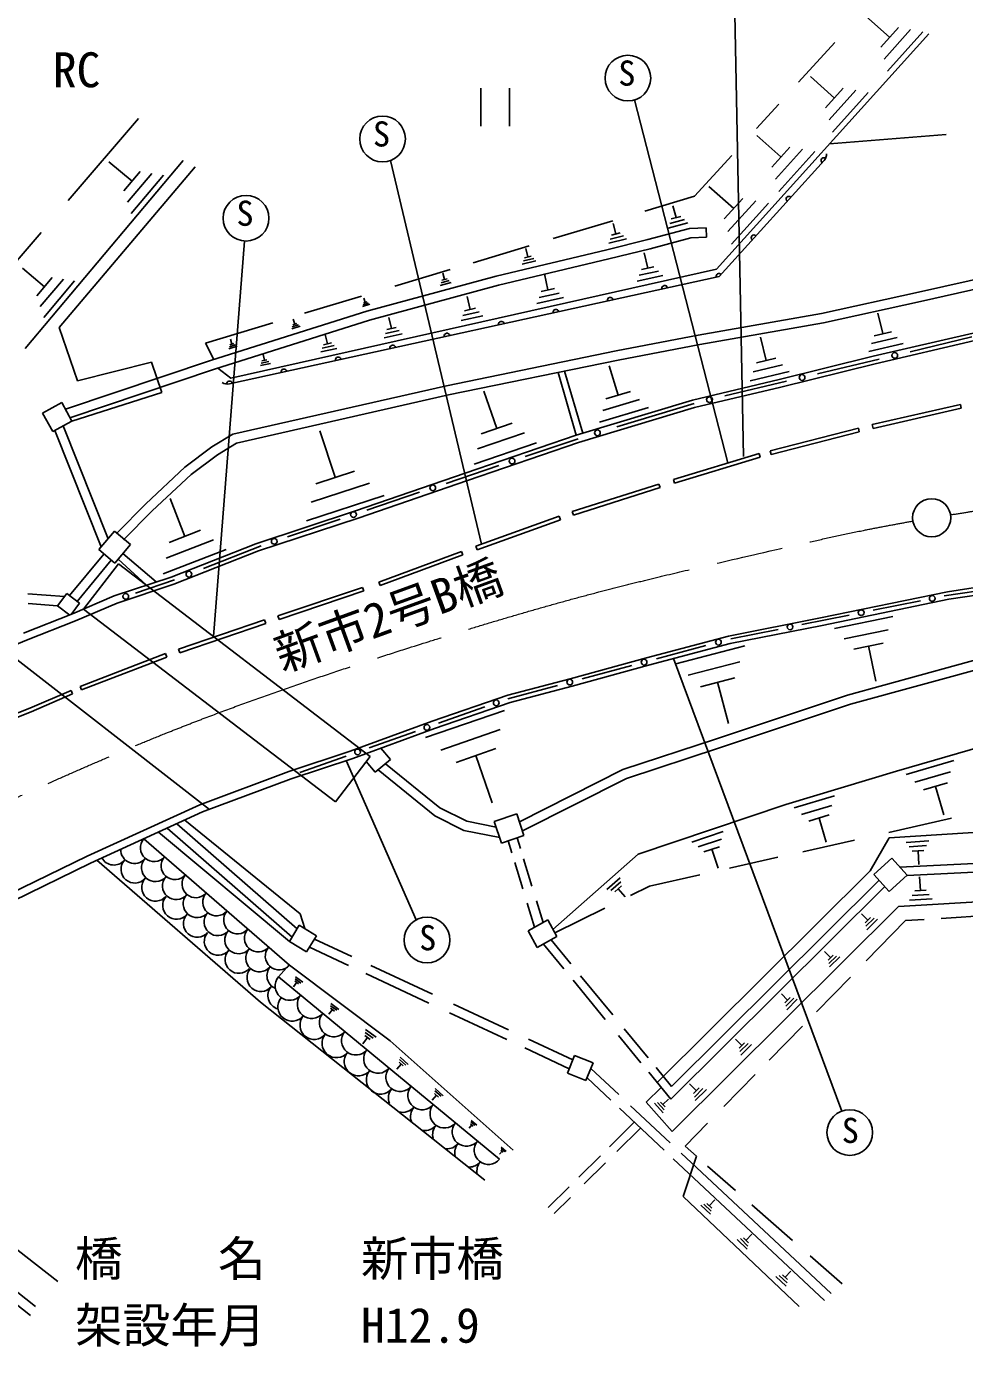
# Model space of a CAD drawing. Units: millimetres, scale not verified. Extents: x 40000 to 680000, y 20000 to 380000.
# Drawn here: x 125678 to 174886, y 246497 to 315775 of the extents above; entities that cross this region are included whole.
import ezdxf
from ezdxf.enums import TextEntityAlignment as Align

# ---------------------------------------------------------------- set-up
doc = ezdxf.new("R2010")
doc.units = ezdxf.units.MM
doc.header["$LTSCALE"] = 1000
doc.linetypes.add('CHAIN', pattern=[18.5, 12, -1.5, 3.5, -1.5])
for name, color, linetype, lineweight in [('M-BGD', 7, 'Continuous', 25), ('M-BMK', 2, 'CHAIN', 13), ('M-BMK-SRVR', 3, 'Continuous', 25), ('M-STR-STRC', 7, 'Continuous', 25)]:
    doc.layers.add(name, color=color, linetype=linetype, lineweight=lineweight)
doc.layers.add('M-STR-STR1', color=1, linetype='Continuous')
doc.styles.add('ＭＳ ゴシック', font='')
doc.styles.get('ＭＳ ゴシック').set_extended_font_data('MS Gothic')

msp = doc.modelspace()

# ---------------------------------------------------------------- linework, layer by layer
at = {"layer": 'M-BGD'}
for p, q in [((169715, 316314), (170955, 315204)), ((161875, 303037), (173007, 315387)), ((171415, 315714), (170485, 314684)), ((172055, 315604), (170665, 314064)), ((172695, 315494), (170845, 313434)), ((168082, 314922), (166183, 312844)), ((166805, 313144), (168055, 312014)), ((149516, 310542), (149516, 312542)), ((151016, 312542), (151016, 310542)), ((168525, 312534), (167585, 311494)), ((169175, 312424), (167775, 310864)), ((169825, 312304), (167955, 310224)), ((165137, 311700), (163973, 310426)), ((127872, 306632), (131563, 310950)), ((163995, 310054), (165255, 308924)), ((167802, 309613), (173921, 310106)), ((162676, 309007), (160712, 306859)), ((165725, 309444), (164785, 308394)), ((166385, 309334), (164965, 307754)), ((167035, 309214), (165145, 307114)), ((133901, 308736), (125606, 298870)), ((127396, 299978), (134534, 308399)), ((130005, 308664), (131225, 307654)), ((167513, 308734), (162008, 302656)), ((131645, 308154), (130795, 307144)), ((132265, 308064), (130985, 306554)), ((132875, 307974), (131175, 305954)), ((161475, 307374), (162775, 306214)), ((160712, 306859), (158111, 306077)), ((159585, 306354), (159755, 305744)), ((163255, 306744), (162285, 305674)), ((163935, 306624), (162475, 305014)), ((164605, 306504), (162655, 304354)), ((156443, 305577), (153311, 304637)), ((160195, 305634), (159425, 305434)), ((160005, 305804), (159495, 305674)), ((123726, 301783), (126447, 304966)), ((156825, 304934), (156365, 304824)), ((156455, 305434), (156595, 304884)), ((158265, 304595), (160452, 305170)), ((160375, 305464), (159345, 305194)), ((160452, 305170), (161335, 305208)), ((161335, 305208), (161356, 304709)), ((152046, 304257), (149109, 303375)), ((156116, 304057), (158265, 304595)), ((157155, 304624), (156225, 304394)), ((156995, 304784), (156295, 304614)), ((158389, 304110), (160527, 304673)), ((160527, 304673), (161356, 304709)), ((150322, 302676), (156116, 304057)), ((150445, 302191), (156235, 303572)), ((152405, 303474), (151685, 303304)), ((152285, 303604), (151745, 303474)), ((152155, 303724), (151795, 303634)), ((151875, 304114), (151975, 303684)), ((156235, 303572), (158389, 304110)), ((158085, 303894), (158265, 303094)), ((125475, 303084), (126635, 302114)), ((136397, 297323), (161875, 303037)), ((147900, 303012), (145009, 302144)), ((147515, 302834), (147605, 302494)), ((152845, 302784), (153035, 301944)), ((158825, 302934), (157825, 302714)), ((158595, 303164), (157935, 303014)), ((172461, 301827), (177132, 302878)), ((127035, 302594), (126225, 301634)), ((127625, 302514), (126405, 301074)), ((128205, 302424), (126585, 300504)), ((162008, 302656), (136330, 297018)), ((143530, 300834), (150322, 302676)), ((143671, 300354), (150445, 302191)), ((147955, 302344), (147385, 302184)), ((147855, 302444), (147425, 302324)), ((147745, 302534), (147465, 302454)), ((159055, 302704), (157715, 302414)), ((172569, 301339), (177227, 302387)), ((143258, 301618), (140269, 300721)), ((143375, 301514), (143455, 301284)), ((148795, 301604), (148955, 300924)), ((153855, 301544), (152455, 301234)), ((153625, 301784), (152575, 301554)), ((153385, 302024), (152685, 301864)), ((167380, 300717), (172461, 301827)), ((135395, 298263), (143530, 300834)), ((143685, 301194), (143305, 301074)), ((143615, 301254), (143335, 301164)), ((143545, 301314), (143355, 301254)), ((149425, 300794), (148575, 300604)), ((149235, 300984), (148665, 300854)), ((160911, 299569), (167380, 300717)), ((167478, 300227), (172569, 301339)), ((170345, 300734), (170595, 299654)), ((128363, 297172), (127396, 299978)), ((138597, 300219), (135071, 299160)), ((135550, 297788), (143671, 300354)), ((140035, 300044), (139595, 299904)), ((139955, 300114), (139625, 300014)), ((139865, 300184), (139645, 300114)), ((139675, 300414), (139755, 300154)), ((145065, 299974), (144585, 299864)), ((144695, 300494), (144825, 299924)), ((149615, 300594), (148485, 300344)), ((161001, 299077), (167478, 300227)), ((136375, 299354), (136455, 299104)), ((141355, 299614), (141465, 299124)), ((145385, 299644), (144435, 299434)), ((145225, 299814), (144515, 299654)), ((156620, 298756), (160911, 299569)), ((164185, 299464), (164475, 298244)), ((171355, 299444), (170005, 299134)), ((170094, 298462), (175342, 299685)), ((171045, 299754), (170145, 299544)), ((170188, 298073), (175425, 299293)), ((175270, 299478), (172031, 298704)), ((135071, 299160), (135504, 298298)), ((136725, 298994), (136295, 298864)), ((136645, 299064), (136325, 298964)), ((136565, 299134), (136345, 299064)), ((141955, 298874), (141125, 298694)), ((141815, 299024), (141195, 298884)), ((141675, 299164), (141255, 299074)), ((147709, 296922), (156620, 298756)), ((156717, 298265), (161001, 299077)), ((171665, 299134), (169865, 298714)), ((127720, 295688), (135395, 298263)), ((132242, 298162), (128363, 297172)), ((132785, 296559), (132242, 298162)), ((138475, 298094), (137955, 297984)), ((138385, 298184), (137995, 298104)), ((138295, 298274), (138035, 298224)), ((138095, 298564), (138165, 298254)), ((147815, 296433), (156717, 298265)), ((156245, 297964), (156715, 296424)), ((165335, 298014), (163805, 297654)), ((164985, 298364), (163965, 298124)), ((165162, 297239), (170094, 298462)), ((165256, 296850), (170188, 298073)), ((170412, 298317), (167173, 297543)), ((127964, 295242), (135550, 297788)), ((135720, 297841), (136397, 297323)), ((154521, 294327), (153564, 297616)), ((154856, 294428), (153908, 297687)), ((160610, 296164), (165162, 297239)), ((165685, 297664), (163645, 297184)), ((128060, 295068), (132785, 296559)), ((136509, 294380), (147709, 296922)), ((149665, 296634), (150345, 294674)), ((157355, 296614), (156065, 296224)), ((160713, 295778), (165256, 296850)), ((165554, 297156), (162316, 296382)), ((126527, 295482), (127531, 296032)), ((127531, 296032), (128060, 295068)), ((136700, 293910), (147815, 296433)), ((154507, 294323), (160610, 296164)), ((157835, 296204), (155905, 295614)), ((160696, 295995), (156643, 294757)), ((170046, 294878), (174669, 295931)), ((174669, 295931), (174713, 295736)), ((127056, 294517), (126527, 295482)), ((154630, 293942), (160713, 295778)), ((158305, 295784), (155735, 295004)), ((174713, 295736), (170091, 294683)), ((128060, 295068), (127056, 294517)), ((129592, 288460), (127164, 294577)), ((129958, 288892), (127606, 294819)), ((141065, 294544), (141875, 292114)), ((151795, 294444), (149345, 293604)), ((151155, 294954), (149525, 294394)), ((164692, 293504), (169314, 294698)), ((169364, 294504), (164742, 293310)), ((169314, 294698), (169364, 294504)), ((170091, 294683), (170046, 294878)), ((135412, 293711), (136509, 294380)), ((135694, 293297), (136700, 293910)), ((148685, 292324), (154507, 294323)), ((148815, 291946), (154630, 293942)), ((152425, 293924), (149155, 292804)), ((154617, 294137), (151845, 293201)), ((133994, 292641), (135412, 293711)), ((134316, 292257), (135694, 293297)), ((159613, 291998), (164107, 293368)), ((164166, 293176), (159672, 291807)), ((164107, 293368), (164166, 293176)), ((164742, 293310), (164692, 293504)), ((131934, 290714), (133994, 292641)), ((142885, 292444), (140855, 291774)), ((150459, 292733), (147687, 291796)), ((132282, 290355), (134316, 292257)), ((143665, 291804), (140615, 290804)), ((142948, 290352), (148685, 292324)), ((143076, 289973), (148815, 291946)), ((154310, 290318), (158854, 291762)), ((158854, 291762), (158915, 291571)), ((159672, 291807), (159613, 291998)), ((133215, 290994), (133995, 289014)), ((144435, 291164), (140375, 289824)), ((146300, 291328), (143528, 290392)), ((158915, 291571), (154371, 290127)), ((130417, 289189), (131934, 290714)), ((130772, 288837), (132282, 290355)), ((137713, 288625), (142948, 290352)), ((154371, 290127), (154310, 290318)), ((137849, 288249), (143076, 289973)), ((142142, 289924), (139370, 288987)), ((149259, 288503), (153627, 290074)), ((153694, 289886), (149327, 288315)), ((153627, 290074), (153694, 289886)), ((129472, 288319), (130297, 289291)), ((130297, 289291), (131136, 288579)), ((134815, 289334), (133165, 288694)), ((130311, 287607), (129472, 288319)), ((131136, 288579), (130311, 287607)), ((136155, 288334), (132855, 287044)), ((135485, 288834), (133015, 287874)), ((133266, 286880), (137713, 288625)), ((133402, 286504), (137849, 288249)), ((137984, 288519), (134958, 287329)), ((144162, 286616), (148501, 288228)), ((148501, 288228), (148571, 288040)), ((149327, 288315), (149259, 288503)), ((127933, 285906), (129746, 288087)), ((128332, 285604), (130127, 287763)), ((128680, 285196), (130505, 287577)), ((131954, 286467), (130485, 287812)), ((130505, 287577), (143710, 277459)), ((132491, 286622), (130738, 288111)), ((148571, 288040), (144231, 286429)), ((130288, 285888), (133266, 286880)), ((173994, 286110), (179897, 287002)), ((130430, 285513), (133402, 286504)), ((133445, 286733), (131399, 286038)), ((138871, 284839), (143307, 286340)), ((143371, 286151), (138935, 284649)), ((143307, 286340), (143371, 286151)), ((144231, 286429), (144162, 286616)), ((173815, 285886), (177826, 286482)), ((174064, 285716), (179952, 286606)), ((125757, 285997), (127673, 285852)), ((125778, 285494), (127315, 285377)), ((127312, 285373), (127794, 286011)), ((127794, 286011), (128466, 285504)), ((128466, 285504), (128018, 284911)), ((128099, 284946), (130288, 285888)), ((128252, 284576), (130430, 285513)), ((167336, 284737), (173994, 286110)), ((167416, 284345), (174064, 285716)), ((170084, 285136), (172571, 285636)), ((125534, 283934), (128099, 284946)), ((127953, 284888), (127312, 285373)), ((141885, 275078), (128680, 285196)), ((138935, 284649), (138871, 284839)), ((162498, 283776), (167336, 284737)), ((166353, 284386), (168840, 284886)), ((168055, 284174), (171125, 284804)), ((125683, 283563), (128252, 284576)), ((133656, 283095), (138168, 284629)), ((138233, 284439), (133720, 282906)), ((138168, 284629), (138233, 284439)), ((162588, 283386), (167416, 284345)), ((162622, 283637), (165110, 284136)), ((168565, 283644), (170875, 284114)), ((123101, 282507), (125683, 283563)), ((135282, 274687), (124129, 283360)), ((158208, 282643), (162498, 283776)), ((158312, 282257), (162588, 283386)), ((169075, 283104), (170615, 283414)), ((128491, 281141), (132972, 282865)), ((133044, 282678), (128563, 280954)), ((132972, 282865), (133044, 282678)), ((133720, 282906), (133656, 283095)), ((158724, 282589), (161323, 283287)), ((159745, 282324), (163355, 283274)), ((176362, 282774), (168749, 280685)), ((170225, 281414), (169845, 283264)), ((154193, 281545), (158208, 282643)), ((154296, 281159), (158312, 282257)), ((154826, 281541), (157425, 282239)), ((160395, 281724), (163095, 282434)), ((176483, 282288), (168895, 280207)), ((150932, 280687), (154193, 281545)), ((161035, 281124), (162835, 281594)), ((162505, 279194), (161935, 281364)), ((125854, 279992), (128024, 280931)), ((125931, 279807), (128103, 280748)), ((128103, 280748), (128024, 280931)), ((128563, 280954), (128491, 281141)), ((146952, 279315), (150932, 280687)), ((150928, 280493), (153527, 281191)), ((151049, 280304), (154296, 281159)), ((168749, 280685), (161878, 278395)), ((121761, 278382), (125854, 279992)), ((146605, 278454), (150755, 279884)), ((147086, 278938), (151049, 280304)), ((147292, 279204), (149716, 280063)), ((168895, 280207), (162035, 277920)), ((121839, 278197), (125931, 279807)), ((142662, 277736), (146952, 279315)), ((142794, 277358), (147086, 278938)), ((143656, 277916), (146080, 278775)), ((147415, 277804), (150525, 278884)), ((144273, 277903), (144774, 277303)), ((148215, 277154), (150295, 277874)), ((161878, 278395), (156961, 276778)), ((162035, 277920), (157152, 276315)), ((171316, 276689), (175840, 278002)), ((139436, 276672), (142662, 277736)), ((139569, 276295), (142794, 277358)), ((140020, 276627), (142444, 277486)), ((143710, 277459), (141885, 275078)), ((143972, 276633), (143505, 277192)), ((144774, 277303), (143972, 276633)), ((150115, 275024), (149255, 277514)), ((171825, 276524), (174315, 277254)), ((134769, 274922), (139436, 276672)), ((147095, 274346), (144122, 276759)), ((147368, 274769), (144513, 277085)), ((156961, 276778), (151534, 274035)), ((165517, 274939), (171316, 276689)), ((172285, 276124), (174155, 276664)), ((134922, 274552), (139569, 276295)), ((157152, 276315), (151695, 273556)), ((172735, 275714), (173985, 276074)), ((173795, 274394), (173365, 275894)), ((165945, 274764), (168055, 275394)), ((128865, 272232), (134769, 274922)), ((129036, 271871), (134922, 274552)), ((148621, 273583), (147095, 274346)), ((148783, 274061), (147368, 274769)), ((150220, 274056), (151395, 274450)), ((151395, 274450), (151777, 273313)), ((157767, 272339), (165517, 274939)), ((166335, 274424), (167925, 274894)), ((166725, 274074), (167785, 274394)), ((139613, 267982), (133063, 273705)), ((139876, 268416), (133562, 273933)), ((140029, 269202), (133992, 274129)), ((150320, 273761), (148783, 274061)), ((150603, 272918), (150220, 274056)), ((167635, 272974), (167255, 274234)), ((170913, 273482), (174206, 274222)), ((131830, 273144), (139477, 266512)), ((139474, 267753), (132604, 273496)), ((150503, 273215), (148621, 273583)), ((151777, 273313), (150603, 272918)), ((151142, 272406), (150950, 273035)), ((151597, 272628), (151424, 273194)), ((160585, 272974), (162225, 273524)), ((160905, 272714), (162135, 273124)), ((166404, 272469), (169119, 273079)), ((169937, 271461), (170931, 273193)), ((170931, 273193), (177038, 273591)), ((171815, 272954), (173015, 273034)), ((153296, 268389), (157767, 272339)), ((161215, 272454), (162035, 272724)), ((161955, 271604), (161625, 272594)), ((184948, 272317), (171491, 271659)), ((171985, 272724), (172885, 272784)), ((172145, 272494), (172745, 272534)), ((172495, 271794), (172445, 272514)), ((124782, 270237), (128865, 272232)), ((124960, 269879), (129036, 271871)), ((129379, 272027), (137962, 264579)), ((151718, 270513), (151297, 271898)), ((152195, 270663), (151758, 272099)), ((162558, 271604), (165087, 272173)), ((170133, 271273), (171075, 272121)), ((171075, 272121), (171878, 271229)), ((184971, 271867), (171880, 271227)), ((156115, 270484), (156815, 271104)), ((156325, 270424), (156855, 270894)), ((158357, 270660), (161006, 271255)), ((158764, 260352), (169937, 271461)), ((170402, 270975), (159519, 260141)), ((170936, 270381), (170133, 271273)), ((171878, 271229), (170936, 270381)), ((172525, 271144), (172575, 270434)), ((156535, 270364), (156885, 270674)), ((157085, 270094), (156715, 270524)), ((157369, 270171), (158357, 270660)), ((170703, 270640), (159486, 259473)), ((173025, 270224), (172145, 270174)), ((172865, 270454), (172275, 270414)), ((152332, 268500), (151946, 269765)), ((152779, 268749), (152430, 269894)), ((153397, 268208), (156022, 269506)), ((159550, 257782), (171416, 269597)), ((171416, 269597), (178024, 269971)), ((173185, 269994), (172005, 269924)), ((140287, 268429), (140029, 269202)), ((151989, 268310), (153021, 268884)), ((153021, 268884), (153507, 268010)), ((169475, 269214), (169815, 268874)), ((169955, 269014), (169675, 268734)), ((170145, 268974), (169715, 268554)), ((171790, 268849), (169722, 266733)), ((170325, 268934), (169755, 268364)), ((172770, 268910), (171790, 268849)), ((176267, 269130), (173663, 268967)), ((139474, 267753), (139993, 268607)), ((139993, 268607), (140895, 268059)), ((152475, 267436), (151989, 268310)), ((140376, 267205), (139474, 267753)), ((140895, 268059), (140376, 267205)), ((140529, 267456), (142576, 266497)), ((140790, 267886), (142740, 266972)), ((153507, 268010), (152475, 267436)), ((153862, 266322), (152799, 267616)), ((154231, 266581), (153199, 267838)), ((167545, 267224), (167865, 266904)), ((167995, 267034), (167725, 266774)), ((168175, 266994), (167765, 266604)), ((168345, 266954), (167805, 266424)), ((138897, 265900), (139456, 266530)), ((139477, 266512), (144763, 262548)), ((143478, 266074), (146783, 264526)), ((143744, 266502), (146973, 264989)), ((150500, 256328), (138897, 265900)), ((139685, 265374), (139865, 265614)), ((139765, 265684), (139955, 265534)), ((139775, 265794), (140065, 265574)), ((139785, 265904), (140175, 265614)), ((156041, 263668), (154354, 265722)), ((156431, 263902), (154745, 265956)), ((168898, 265890), (167119, 264070)), ((165275, 265014), (165605, 264684)), ((165745, 264814), (165465, 264544)), ((165925, 264774), (165515, 264364)), ((166105, 264734), (165555, 264174)), ((137962, 264579), (149726, 255232)), ((141545, 263934), (141735, 264184)), ((141625, 264264), (141835, 264104)), ((141635, 264384), (141955, 264154)), ((141645, 264504), (142065, 264194)), ((147863, 264020), (150884, 262605)), ((148071, 264475), (150971, 263116)), ((166385, 263319), (164629, 261522)), ((143325, 262384), (143575, 262724)), ((143435, 262824), (143715, 262614)), ((143455, 262984), (143865, 262674)), ((143465, 263144), (144015, 262734)), ((152005, 262632), (154338, 261540)), ((157913, 261388), (156730, 262828)), ((158286, 261643), (157031, 263171)), ((162865, 262634), (163205, 262294)), ((127322, 249916), (111290, 262378)), ((144763, 262548), (151209, 256811)), ((151814, 262170), (154152, 261075)), ((163345, 262434), (163065, 262154)), ((163535, 262394), (163105, 261974)), ((163715, 262344), (163145, 261784)), ((126150, 248601), (109824, 261520)), ((145105, 261064), (145335, 261324)), ((145225, 261424), (145445, 261224)), ((145255, 261564), (145575, 261264)), ((145275, 261694), (145705, 261304)), ((154060, 260846), (154432, 261775)), ((154432, 261775), (155398, 261388)), ((155398, 261388), (155027, 260459)), ((155027, 260459), (154060, 260846)), ((155082, 260596), (156331, 259425)), ((155281, 261094), (156750, 259718)), ((159486, 259473), (158320, 260892)), ((159519, 260141), (158703, 261135)), ((163896, 260772), (162252, 259090)), ((110882, 260052), (125890, 248124)), ((147105, 259914), (147425, 259634)), ((147125, 260044), (147545, 259664)), ((158973, 260097), (158179, 259323)), ((160465, 260284), (160815, 259934)), ((160965, 260074), (160665, 259784)), ((161155, 260034), (160715, 259594)), ((161345, 259984), (160755, 259404)), ((146965, 259434), (147195, 259684)), ((147085, 259774), (147295, 259594)), ((157367, 259140), (159446, 257192)), ((158179, 259323), (159550, 257782)), ((159085, 258764), (158625, 259274)), ((159135, 258924), (158785, 259304)), ((159175, 259074), (158945, 259324)), ((159365, 259474), (159065, 259204)), ((156779, 259006), (159121, 256812)), ((148895, 257954), (149045, 258134)), ((148975, 258194), (149115, 258064)), ((148995, 258284), (149205, 258094)), ((149005, 258364), (149295, 258114)), ((157563, 258272), (156263, 256983)), ((157880, 257952), (156645, 256728)), ((161404, 258223), (160223, 257014)), ((150485, 256594), (150625, 256754)), ((150555, 256804), (150685, 256694)), ((150575, 256884), (150765, 256714)), ((150585, 256964), (150845, 256734)), ((155791, 256515), (154653, 255387)), ((159604, 256359), (167540, 248925)), ((160026, 256649), (167882, 249290)), ((160830, 256482), (160128, 254380)), ((160223, 257014), (160830, 256482)), ((156045, 256133), (154940, 255038)), ((161409, 255974), (162869, 254693)), ((154148, 254886), (153049, 253797)), ((154214, 254318), (153366, 253478)), ((160128, 254380), (166203, 248610)), ((161555, 253444), (161045, 253924)), ((161595, 253604), (161205, 253964)), ((161625, 253764), (161365, 254004)), ((161785, 254194), (161495, 253884)), ((163734, 253934), (165866, 252065)), ((163555, 251944), (163285, 252204)), ((163725, 252394), (163425, 252074)), ((163485, 251604), (162955, 252114)), ((163525, 251774), (163125, 252164)), ((166779, 251264), (168465, 249784)), ((165535, 249664), (164995, 250184)), ((165575, 249844), (165165, 250224)), ((165605, 250014), (165335, 250264)), ((165775, 250464), (165475, 250144))]:
    msp.add_line(p, q, dxfattribs=at)
for centre in [(171222, 298511), (166364, 297350), (161506, 296189), (155630, 294447), (151152, 292967), (146994, 291562), (142835, 290158), (138677, 288753), (134201, 287031), (130888, 285864), (173193, 285761), (169462, 285011), (165731, 284261), (161973, 283462), (158075, 282414), (154177, 281366), (150322, 280278), (146686, 278990), (143050, 277701)]:
    msp.add_circle(centre, 150, dxfattribs=at)
for centre, radius, start, end in [((167143, 309070), 500, 317.82981, 2.82981), ((167513, 308734), 150, 47.82981, 227.82981), ((165678, 306708), 150, 47.82981, 227.82981), ((163843, 304682), 150, 47.82981, 227.82981), ((162008, 302656), 150, 47.82981, 192.38304), ((159155, 302030), 150, 12.38304, 192.38304), ((156302, 301403), 150, 12.38304, 192.38304), ((153448, 300777), 150, 12.38304, 192.38304), ((150595, 300150), 150, 12.38304, 192.38304), ((147742, 299524), 150, 12.38304, 192.38304), ((144889, 298898), 150, 12.38304, 192.38304), ((142036, 298271), 150, 12.38304, 192.38304), ((139183, 297645), 150, 12.38304, 192.38304), ((136223, 297507), 500, 237.38304, 282.38304), ((136330, 297018), 150, 12.38304, 192.38304), ((132377, 272670), 723, 139.06729, 319.06729), ((131348, 272572), 723, 178.21396, 319.06729), ((130270, 272490), 723, 208.65629, 319.06729), ((131362, 271543), 723, 139.06729, 319.06729), ((132440, 271625), 723, 139.06729, 319.06729), ((133469, 271723), 723, 139.06729, 319.06729), ((132454, 270596), 723, 139.06729, 319.06729), ((133532, 270677), 723, 139.06729, 319.06729), ((134561, 270775), 723, 139.06729, 319.06729), ((134625, 269730), 723, 139.06729, 319.06729), ((135654, 269828), 723, 139.06729, 319.06729), ((133547, 269648), 723, 139.06729, 319.06729), ((134639, 268701), 723, 139.06729, 319.06729), ((135717, 268783), 723, 139.06729, 319.06729), ((136746, 268881), 723, 139.06729, 319.06729), ((135731, 267754), 723, 139.06729, 319.06729), ((136809, 267835), 723, 139.06729, 319.06729), ((137838, 267933), 723, 139.06729, 319.06729), ((138931, 266986), 723, 139.06729, 319.06729), ((136824, 266806), 723, 139.06729, 319.06729), ((137902, 266888), 723, 139.06729, 319.06729), ((137970, 265855), 723, 139.06729, 319.06729), ((139018, 265961), 723, 139.06729, 246.95746), ((139067, 264911), 723, 139.06729, 254.38395), ((139477, 265421), 752, 140.47737, 320.47737), ((139616, 264326), 752, 140.47737, 320.47737), ((140637, 264464), 752, 140.47737, 320.47737), ((141798, 263507), 752, 140.47737, 320.47737), ((140777, 263369), 752, 140.47737, 320.47737), ((141937, 262412), 752, 140.47737, 320.47737), ((142958, 262550), 752, 140.47737, 320.47737), ((143097, 261455), 752, 140.47737, 320.47737), ((144118, 261593), 752, 140.47737, 320.47737), ((144257, 260498), 752, 140.47737, 320.47737), ((145278, 260635), 752, 140.47737, 320.47737), ((145418, 259540), 752, 140.47737, 202.27681), ((146439, 259678), 752, 140.47737, 320.47737), ((147599, 258721), 752, 140.47737, 320.47737), ((145418, 259540), 752, 255.97919, 320.47737), ((146578, 258583), 752, 140.47737, 201.5835), ((146578, 258583), 752, 262.09672, 320.47737), ((147738, 257626), 752, 140.47737, 194.69877), ((148759, 257764), 752, 140.47737, 320.47737), ((147738, 257626), 752, 266.42387, 320.47737), ((148899, 256669), 752, 140.47737, 191.45058), ((149919, 256806), 752, 140.47737, 320.47737), ((148899, 256669), 752, 270.67221, 320.47737), ((150059, 255711), 752, 140.47737, 192.28015)]:
    msp.add_arc(centre, radius, start, end, dxfattribs=at)
at = {"layer": 'M-BMK'}
for points, knots in [([(174140, 290145), (174428, 290191), (174716, 290237), (175004, 290283), (175241, 290320), (175478, 290358), (175716, 290396), (175953, 290434), (176191, 290472), (176428, 290510), (177852, 290738), (179277, 290963), (180705, 291165), (185087, 291784), (189501, 292184), (193920, 292449), (202583, 292968), (211264, 292969), (219945, 292971)], [0, 0, 0, 0, 1, 1, 1, 2, 2, 2, 3, 3, 3, 4, 4, 4, 5, 5, 5, 6, 6, 6, 6]), ([(83503, 250341), (85533, 251892), (87563, 253442), (89637, 254931), (92821, 257216), (96107, 259356), (99420, 261457), (103537, 264070), (107695, 266623), (111986, 268927), (116059, 271114), (120252, 273077), (124465, 274991), (127286, 276272), (130116, 277531), (132989, 278682), (137168, 280354), (141439, 281797), (145732, 283163), (148993, 284201), (152267, 285195), (155574, 286063), (158487, 286829), (161426, 287497), (164362, 288173), (166100, 288572), (167837, 288975), (169584, 289329), (169876, 289389), (170167, 289446), (170459, 289502), (170751, 289557), (171044, 289611), (171336, 289665), (171614, 289716), (171892, 289767), (172170, 289819)], [0, 0, 0, 0, 1, 1, 1, 2, 2, 2, 3, 3, 3, 4, 4, 4, 5, 5, 5, 6, 6, 6, 7, 7, 7, 8, 8, 8, 9, 9, 9, 10, 10, 10, 11, 11, 11, 12, 12, 12, 12])]:
    msp.add_open_spline(points, degree=3, knots=knots, dxfattribs=at)
at = {"layer": 'M-BMK-SRVR'}
msp.add_circle((173160, 289989), 1000, dxfattribs=at)
at = {"layer": 'M-STR-STRC'}
for p, q in [((162797, 318072), (163293, 293203)), ((162472, 292869), (157580, 311916)), ((149555, 288610), (144767, 308742)), ((135485, 283761), (137119, 304512)), ((168441, 258853), (159626, 282604)), ((146118, 268888), (142454, 277246))]:
    msp.add_line(p, q, dxfattribs=at)
for centre in [(157228, 313063), (144358, 309870), (137198, 305709), (146690, 267833), (168864, 257730)]:
    msp.add_circle(centre, 1200, dxfattribs=at)

# ---------------------------------------------------------------- texts
at = {"layer": 'M-STR-STR1', "style": 'ＭＳ ゴシック'}
for s, p in [('RC', (127061, 312032)), ('橋\u3000\u3000名', (128226, 249650)), ('新市橋', (143226, 249650)), ('架設年月', (128226, 246150)), ('H12.9', (143226, 246150))]:
    msp.add_text(s, height=1833, dxfattribs=at).set_placement(p, align=Align.BOTTOM_LEFT)
msp.add_text('新市2号B橋', height=1833, rotation=19.983, dxfattribs=at).set_placement((139286, 281370), align=Align.BOTTOM_LEFT)
at = {"layer": 'M-STR-STRC', "style": 'ＭＳ ゴシック'}
for p in [(156724, 312270), (143854, 309076), (136694, 304915), (146278, 266897), (168444, 256786)]:
    msp.add_text('S', height=1320, dxfattribs=at).set_placement(p, align=Align.BOTTOM_LEFT)

doc.saveas('drawing.dxf')
